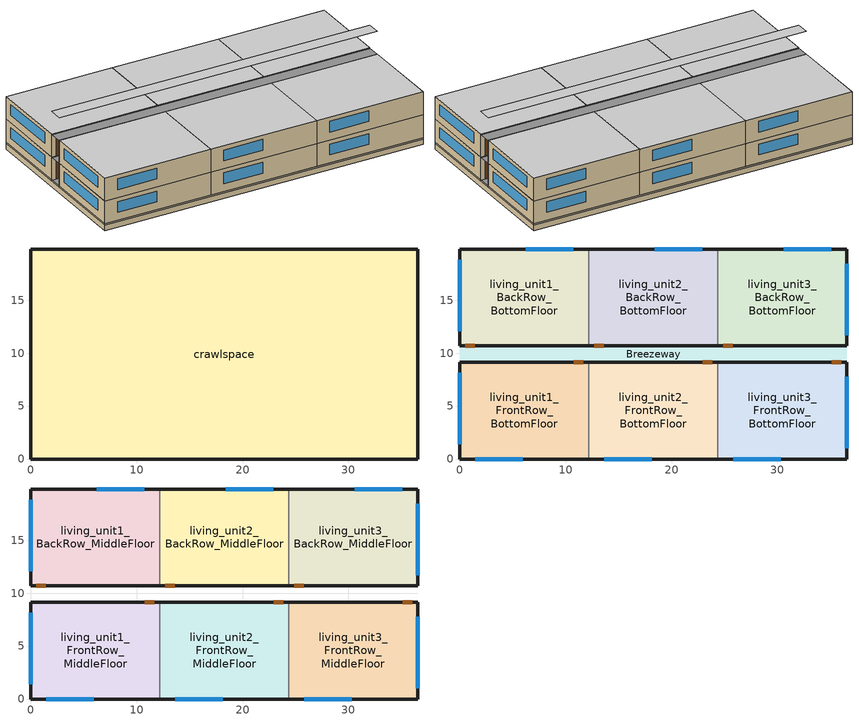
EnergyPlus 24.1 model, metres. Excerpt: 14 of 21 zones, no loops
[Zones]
crawlspace
 floor ground (Interior Floor): 36.54,0 0,0 0,19.82 36.54,19.82 z-0.61
 wall outside (Crawl Wall): 36.54,19.84 0,19.84 0,0 36.54,0 36.54,19.84 z0:0.15
 wall ground (Crawl Wall): 36.54,19.84 0,19.84 0,0 36.54,0 36.54,19.84 z-0.61:0
Breezeway
 floor outside (Exterior Floor): 36.54,9.16 0,9.16 0,10.68 36.54,10.68 z0.15; 36.54,9.16 0,9.16 0,10.68 36.54,10.68 z2.74; 36.54,9.16 0,9.16 0,10.68 36.54,10.68 z5.33
 ceiling to attic (Interior Ceiling): 0,9.16 36.54,9.16 36.54,10.68 0,10.68 z7.92
living_unit1_BackRow_BottomFloor
 floor to crawlspace (Exterior Floor): 12.18,10.68 0,10.68 0,19.84 12.18,19.84 z0.15
 wall outside (Exterior Wall): 12.18,19.84 0,19.84 0,10.68 12.18,10.68 z0.15:2.74
 wall to living_unit2_BackRow_BottomFloor (interiorwall): 12.18,10.68 12.18,19.84 z0.15:2.74
 window (Exterior Window): 10.72,19.84 6.22,19.84 / 0,18.84 0,12.09 z1.07:2.29
 door (Exterior Door): 0.5,10.68 1.41,10.68 z0.15:2.29
living_unit1_FrontRow_BottomFloor
 floor to crawlspace (Exterior Floor): 12.18,0 0,0 0,9.16 12.18,9.16 z0.15
 wall outside (Exterior Wall): 12.18,9.16 0,9.16 0,0 12.18,0 z0.15:2.74
 wall to living_unit2_FrontRow_BottomFloor (interiorwall): 12.18,0 12.18,9.16 z0.15:2.74
 window (Exterior Window): 1.46,0 5.96,0 / 0,8.16 0,1.41 z1.07:2.29
 door (Exterior Door): 11.68,9.16 10.76,9.16 z0.15:2.29
living_unit2_BackRow_BottomFloor
 floor to crawlspace (Exterior Floor): 24.36,10.68 12.18,10.68 12.18,19.84 24.36,19.84 z0.15
 wall outside (Exterior Wall): 24.36,19.84 12.18,19.84 / 12.18,10.68 24.36,10.68 z0.15:2.74
 wall to living_unit3_BackRow_BottomFloor (interiorwall): 24.36,10.68 24.36,19.84 z0.15:2.74
 window (Exterior Window): 22.9,19.84 18.4,19.84 z1.07:2.29
 door (Exterior Door): 12.68,10.68 13.59,10.68 z0.15:2.29
living_unit2_FrontRow_BottomFloor
 floor to crawlspace (Exterior Floor): 24.36,0 12.18,0 12.18,9.16 24.36,9.16 z0.15
 wall outside (Exterior Wall): 24.36,9.16 12.18,9.16 / 12.18,0 24.36,0 z0.15:2.74
 wall to living_unit3_FrontRow_BottomFloor (interiorwall): 24.36,0 24.36,9.16 z0.15:2.74
 window (Exterior Window): 13.64,0 18.14,0 z1.07:2.29
 door (Exterior Door): 23.86,9.16 22.94,9.16 z0.15:2.29
living_unit3_BackRow_BottomFloor
 floor to crawlspace (Exterior Floor): 36.54,10.68 24.36,10.68 24.36,19.84 36.54,19.84 z0.15
 wall outside (Exterior Wall): 24.36,10.68 36.54,10.68 36.54,19.84 24.36,19.84 z0.15:2.74
 window (Exterior Window): 35.08,19.84 30.58,19.84 / 36.54,11.68 36.54,18.43 z1.07:2.29
 door (Exterior Door): 24.86,10.68 25.77,10.68 z0.15:2.29
living_unit3_FrontRow_BottomFloor
 floor to crawlspace (Exterior Floor): 36.54,0 24.36,0 24.36,9.16 36.54,9.16 z0.15
 wall outside (Exterior Wall): 24.36,0 36.54,0 36.54,9.16 24.36,9.16 z0.15:2.74
 window (Exterior Window): 25.82,0 30.32,0 / 36.54,1 36.54,7.75 z1.07:2.29
 door (Exterior Door): 36.04,9.16 35.12,9.16 z0.15:2.29
living_unit1_BackRow_MiddleFloor
 floor to living_unit1_BackRow_BottomFloor (ceiling-floor-layer): 12.18,10.68 0,10.68 0,19.84 12.18,19.84 z2.74
 wall outside (Exterior Wall): 12.18,19.84 0,19.84 0,10.68 12.18,10.68 z2.74:5.33
 wall to living_unit2_BackRow_MiddleFloor (interiorwall): 12.18,10.68 12.18,19.84 z2.74:5.33
 window (Exterior Window): 10.72,19.84 6.22,19.84 / 0,18.84 0,12.09 z3.66:4.88
 door (Exterior Door): 0.5,10.68 1.41,10.68 z2.74:4.88
 ceiling to living_unit1_BackRow_TopFloor (ceiling-floor-layer): 0,10.68 12.18,10.68 12.18,19.84 0,19.84 z5.33
living_unit1_FrontRow_MiddleFloor
 floor to living_unit1_FrontRow_BottomFloor (ceiling-floor-layer): 12.18,0 0,0 0,9.16 12.18,9.16 z2.74
 wall outside (Exterior Wall): 12.18,9.16 0,9.16 0,0 12.18,0 z2.74:5.33
 wall to living_unit2_FrontRow_MiddleFloor (interiorwall): 12.18,0 12.18,9.16 z2.74:5.33
 window (Exterior Window): 1.46,0 5.96,0 / 0,8.16 0,1.41 z3.66:4.88
 door (Exterior Door): 11.68,9.16 10.76,9.16 z2.74:4.88
 ceiling to living_unit1_FrontRow_TopFloor (ceiling-floor-layer): 0,0 12.18,0 12.18,9.16 0,9.16 z5.33
living_unit2_BackRow_MiddleFloor
 floor to living_unit2_BackRow_BottomFloor (ceiling-floor-layer): 24.36,10.68 12.18,10.68 12.18,19.84 24.36,19.84 z2.74
 wall outside (Exterior Wall): 24.36,19.84 12.18,19.84 / 12.18,10.68 24.36,10.68 z2.74:5.33
 wall to living_unit3_BackRow_MiddleFloor (interiorwall): 24.36,10.68 24.36,19.84 z2.74:5.33
 window (Exterior Window): 22.9,19.84 18.4,19.84 z3.66:4.88
 door (Exterior Door): 12.68,10.68 13.59,10.68 z2.74:4.88
 ceiling to living_unit2_BackRow_TopFloor (ceiling-floor-layer): 12.18,10.68 24.36,10.68 24.36,19.84 12.18,19.84 z5.33
living_unit2_FrontRow_MiddleFloor
 floor to living_unit2_FrontRow_BottomFloor (ceiling-floor-layer): 24.36,0 12.18,0 12.18,9.16 24.36,9.16 z2.74
 wall outside (Exterior Wall): 24.36,9.16 12.18,9.16 / 12.18,0 24.36,0 z2.74:5.33
 wall to living_unit3_FrontRow_MiddleFloor (interiorwall): 24.36,0 24.36,9.16 z2.74:5.33
 window (Exterior Window): 13.64,0 18.14,0 z3.66:4.88
 door (Exterior Door): 23.86,9.16 22.94,9.16 z2.74:4.88
 ceiling to living_unit2_FrontRow_TopFloor (ceiling-floor-layer): 12.18,0 24.36,0 24.36,9.16 12.18,9.16 z5.33
living_unit3_BackRow_MiddleFloor
 floor to living_unit3_BackRow_BottomFloor (ceiling-floor-layer): 36.54,10.68 24.36,10.68 24.36,19.84 36.54,19.84 z2.74
 wall outside (Exterior Wall): 24.36,10.68 36.54,10.68 36.54,19.84 24.36,19.84 z2.74:5.33
 window (Exterior Window): 35.08,19.84 30.58,19.84 / 36.54,11.68 36.54,18.43 z3.66:4.88
 door (Exterior Door): 24.86,10.68 25.77,10.68 z2.74:4.88
 ceiling to living_unit3_BackRow_TopFloor (ceiling-floor-layer): 24.36,10.68 36.54,10.68 36.54,19.84 24.36,19.84 z5.33
living_unit3_FrontRow_MiddleFloor
 floor to living_unit3_FrontRow_BottomFloor (ceiling-floor-layer): 36.54,0 24.36,0 24.36,9.16 36.54,9.16 z2.74
 wall outside (Exterior Wall): 24.36,0 36.54,0 36.54,9.16 24.36,9.16 z2.74:5.33
 window (Exterior Window): 25.82,0 30.32,0 / 36.54,1 36.54,7.75 z3.66:4.88
 door (Exterior Door): 36.04,9.16 35.12,9.16 z2.74:4.88
 ceiling to living_unit3_FrontRow_TopFloor (ceiling-floor-layer): 24.36,0 36.54,0 36.54,9.16 24.36,9.16 z5.33
[Building]
US+MF+CZ1AWH+elecres+crawlspace+IECC_2006: Loads convergence tolerance value=0.04; Maximum number of warmup days=25; Minimum number of warmup days=6; North axis=0; Solar distribution=FullExterior; Temperature convergence tolerance value=0.4; Terrain=Suburbs
[Site:Location]
Miami Intl Ap_FL_USA Design_Conditions: Elevation=11; Latitude=25.82; Longitude=-80.3; Time zone=-5
[Site:WaterMainsTemperature]
Annual average outdoor air temperature=24.4917; Calculation method=Correlation; Maximum difference in monthly average outdoor air temperatures=8.7
[SizingPeriod:DesignDay] Barometric pressure=101193; Day of month=21; Daylight saving time indicator=No; Dry bulb temperature range modifier type=DefaultMultipliers; Humidity condition type=WetBulb; Rain indicator=No; Snow indicator=No
Name | Ashrae clear sky optical depth for beam irradiance taub | Ashrae clear sky optical depth for diffuse irradiance taud | Daily dry bulb temperature range | Day type | Maximum dry bulb temperature | Month | Solar model indicator | Wetbulb or dewpoint at maximum dry bulb | Wind direction | Wind speed | Sky clearness
Miami Intl Ap Ann Clg .4% Condns DB=>MWB | 0.528 | 1.905 | 6.7 | SummerDesignDay | 33.2 | 7 | ASHRAETau | 25.3 | 140 | 4.5
Miami Intl Ap Ann Htg 99.6% Condns DB |  |  | 0 | WinterDesignDay | 8.7 | 1 | ASHRAEClearSky | 8.7 | 340 | 3.8 | 0
[Construction]
Exterior Door: door_const
Exterior Floor: floor_consol_layer, Plywood_3/4in, Carpet_n_pad
Exterior Wall: syn_stucco, sheathing_consol_layer, OSB_7/16in, wall_consol_layer, Drywall_1/2in
Exterior Window: Glass
Interior Ceiling: ceil_consol_layer, Drywall_1/2in
Interior Floor: Plywood_3/4in, Carpet_n_pad
ceiling-floor-layer: Lumber_2x4
crawl wall: Concrete_4in
interiorwall: Drywall_1/2in, OSB_5/8in, Drywall_1/2in
window_w_blinds: Glass, int_blind
[Material]
Name | Conductivity | Density | Roughness | Solar absorptance | Specific heat | Thermal absorptance | Thickness | Visible absorptance
Carpet_n_pad | 0.0601314 | 32.0369 | MediumSmooth | 0.7 | 836.8 | 0.9 | 0.0254001 | 0.7
Concrete_4in | 1.312098 | 2242.8 | Rough |  | 465.2 |  | 0.101498
Drywall_1/2in | 0.16009 | 800.923 | MediumSmooth |  | 1087.84 |  | 0.0127
Lumber_2x4 | 0.115458 | 512.64 | Rough | 0.7 | 767.58 | 0.9 | 0.0890016 | 0.7
OSB_5/8in | 0.1163 | 544.627 | MediumSmooth |  | 1213.36 |  | 0.015875
OSB_7/16in | 0.1163 | 544.627 | MediumSmooth |  | 1213.36 |  | 0.0111125
Plywood_3/4in | 0.115458 | 544.68 | Rough | 0.7 | 674.54 | 0.9 | 0.01905 | 0.7
ceil_consol_layer | 0.0617176 | 41.9286 | Rough |  | 776.251 |  | 0.306401
door_const | 0.0720096 | 512.64 | Smooth |  | 767.58 |  | 0.0105674
floor_consol_layer | 0.0464768 | 55.074 | Rough |  | 916.9311 |  | 0.0889
sheathing_consol_layer | 0.0940184 | 685.008 | Rough |  | 1172.332 |  | 0.0127
syn_stucco | 0.0865 | 400 | MediumSmooth |  | 878.64 |  | 0.003048
wall_consol_layer | 0.0579573 | 120.801 | Rough |  | 1036.26 |  | 0.0889
[WindowMaterial:Blind]
int_blind: Back side slat beam solar reflectance=0.5; Back side slat beam visible reflectance=0.5; Back side slat diffuse solar reflectance=0.5; Back side slat diffuse visible reflectance=0.5; Back side slat infrared hemispherical emissivity=0.9; Blind bottom opening multiplier=0.5; Blind left side opening multiplier=0.5; Blind right side opening multiplier=0.5; Blind to glass distance=0.05; Blind top opening multiplier=0.5; Front side slat beam solar reflectance=0.5; Front side slat beam visible reflectance=0.5; Front side slat diffuse solar reflectance=0.5; Front side slat diffuse visible reflectance=0.5; Front side slat infrared hemispherical emissivity=0.9; Slat angle=45; Slat beam solar transmittance=0; Slat beam visible transmittance=0; Slat conductivity=221; Slat diffuse solar transmittance=0; Slat diffuse visible transmittance=0; Slat infrared hemispherical transmittance=0; Slat orientation=Horizontal; Slat separation=0.01875; Slat thickness=0.001; Slat width=0.025
[WindowMaterial:SimpleGlazingSystem]
Glass: Solar heat gain coefficient=0.3344; U factor=6.81432; Visible transmittance=0.88
[AvailabilityManager:Scheduled]
System availability: Schedule=always_avail
[ElectricEquipment]
Name | Design level calculation method | End use subcategory | Fraction latent | Fraction lost | Fraction radiant | Schedule | Watts per floor area | Zone or zonelist or space or spacelist | Design level
IECC_Adj1_BackRow_BottomFloor | Watts/Area | IECC_adj | 0.062439 | 0.251045 | 0.411909 | MiscPlugLoad | 0.262109 | living_unit1_BackRow_BottomFloor
IECC_Adj1_BackRow_MiddleFloor | Watts/Area | IECC_adj | 0.062439 | 0.251045 | 0.411909 | MiscPlugLoad | 0.262109 | living_unit1_BackRow_MiddleFloor
IECC_Adj1_FrontRow_BottomFloor | Watts/Area | IECC_adj | 0.062439 | 0.251045 | 0.411909 | MiscPlugLoad | 0.262109 | living_unit1_FrontRow_BottomFloor
IECC_Adj1_FrontRow_MiddleFloor | Watts/Area | IECC_adj | 0.062439 | 0.251045 | 0.411909 | MiscPlugLoad | 0.262109 | living_unit1_FrontRow_MiddleFloor
IECC_Adj2_BackRow_BottomFloor | Watts/Area | IECC_adj | 0.062439 | 0.251045 | 0.411909 | MiscPlugLoad | 0.262109 | living_unit2_BackRow_BottomFloor
IECC_Adj2_BackRow_MiddleFloor | Watts/Area | IECC_adj | 0.062439 | 0.251045 | 0.411909 | MiscPlugLoad | 0.262109 | living_unit2_BackRow_MiddleFloor
IECC_Adj2_FrontRow_BottomFloor | Watts/Area | IECC_adj | 0.062439 | 0.251045 | 0.411909 | MiscPlugLoad | 0.262109 | living_unit2_FrontRow_BottomFloor
IECC_Adj2_FrontRow_MiddleFloor | Watts/Area | IECC_adj | 0.062439 | 0.251045 | 0.411909 | MiscPlugLoad | 0.262109 | living_unit2_FrontRow_MiddleFloor
IECC_Adj3_BackRow_BottomFloor | Watts/Area | IECC_adj | 0.062439 | 0.251045 | 0.411909 | MiscPlugLoad | 0.262109 | living_unit3_BackRow_BottomFloor
IECC_Adj3_BackRow_MiddleFloor | Watts/Area | IECC_adj | 0.062439 | 0.251045 | 0.411909 | MiscPlugLoad | 0.262109 | living_unit3_BackRow_MiddleFloor
IECC_Adj3_FrontRow_BottomFloor | Watts/Area | IECC_adj | 0.062439 | 0.251045 | 0.411909 | MiscPlugLoad | 0.262109 | living_unit3_FrontRow_BottomFloor
IECC_Adj3_FrontRow_MiddleFloor | Watts/Area | IECC_adj | 0.062439 | 0.251045 | 0.411909 | MiscPlugLoad | 0.262109 | living_unit3_FrontRow_MiddleFloor
clotheswasher1_BackRow_BottomFloor | EquipmentLevel | clotheswasher | 0 | 0.2 | 0.8 | ClothesWasher |  | living_unit1_BackRow_BottomFloor | 23.732
clotheswasher1_BackRow_MiddleFloor | EquipmentLevel | clotheswasher | 0 | 0.2 | 0.8 | ClothesWasher |  | living_unit1_BackRow_MiddleFloor | 23.732
clotheswasher1_FrontRow_BottomFloor | EquipmentLevel | clotheswasher | 0 | 0.2 | 0.8 | ClothesWasher |  | living_unit1_FrontRow_BottomFloor | 23.732
clotheswasher1_FrontRow_MiddleFloor | EquipmentLevel | clotheswasher | 0 | 0.2 | 0.8 | ClothesWasher |  | living_unit1_FrontRow_MiddleFloor | 23.732
clotheswasher2_BackRow_BottomFloor | EquipmentLevel | clotheswasher | 0 | 0.2 | 0.8 | ClothesWasher |  | living_unit2_BackRow_BottomFloor | 23.732
clotheswasher2_BackRow_MiddleFloor | EquipmentLevel | clotheswasher | 0 | 0.2 | 0.8 | ClothesWasher |  | living_unit2_BackRow_MiddleFloor | 23.732
clotheswasher2_FrontRow_BottomFloor | EquipmentLevel | clotheswasher | 0 | 0.2 | 0.8 | ClothesWasher |  | living_unit2_FrontRow_BottomFloor | 23.732
clotheswasher2_FrontRow_MiddleFloor | EquipmentLevel | clotheswasher | 0 | 0.2 | 0.8 | ClothesWasher |  | living_unit2_FrontRow_MiddleFloor | 23.732
clotheswasher3_BackRow_BottomFloor | EquipmentLevel | clotheswasher | 0 | 0.2 | 0.8 | ClothesWasher |  | living_unit3_BackRow_BottomFloor | 23.732
clotheswasher3_BackRow_MiddleFloor | EquipmentLevel | clotheswasher | 0 | 0.2 | 0.8 | ClothesWasher |  | living_unit3_BackRow_MiddleFloor | 23.732
clotheswasher3_FrontRow_BottomFloor | EquipmentLevel | clotheswasher | 0 | 0.2 | 0.8 | ClothesWasher |  | living_unit3_FrontRow_BottomFloor | 23.732
clotheswasher3_FrontRow_MiddleFloor | EquipmentLevel | clotheswasher | 0 | 0.2 | 0.8 | ClothesWasher |  | living_unit3_FrontRow_MiddleFloor | 23.732
dishwasher1_BackRow_BottomFloor | EquipmentLevel | dishwasher | 0.15 | 0.25 | 0.6 | DishWasher |  | living_unit1_BackRow_BottomFloor | 54.7543
dishwasher1_BackRow_MiddleFloor | EquipmentLevel | dishwasher | 0.15 | 0.25 | 0.6 | DishWasher |  | living_unit1_BackRow_MiddleFloor | 54.7543
dishwasher1_FrontRow_BottomFloor | EquipmentLevel | dishwasher | 0.15 | 0.25 | 0.6 | DishWasher |  | living_unit1_FrontRow_BottomFloor | 54.7543
dishwasher1_FrontRow_MiddleFloor | EquipmentLevel | dishwasher | 0.15 | 0.25 | 0.6 | DishWasher |  | living_unit1_FrontRow_MiddleFloor | 54.7543
dishwasher2_BackRow_BottomFloor | EquipmentLevel | dishwasher | 0.15 | 0.25 | 0.6 | DishWasher |  | living_unit2_BackRow_BottomFloor | 54.7543
dishwasher2_BackRow_MiddleFloor | EquipmentLevel | dishwasher | 0.15 | 0.25 | 0.6 | DishWasher |  | living_unit2_BackRow_MiddleFloor | 54.7543
dishwasher2_FrontRow_BottomFloor | EquipmentLevel | dishwasher | 0.15 | 0.25 | 0.6 | DishWasher |  | living_unit2_FrontRow_BottomFloor | 54.7543
dishwasher2_FrontRow_MiddleFloor | EquipmentLevel | dishwasher | 0.15 | 0.25 | 0.6 | DishWasher |  | living_unit2_FrontRow_MiddleFloor | 54.7543
dishwasher3_BackRow_BottomFloor | EquipmentLevel | dishwasher | 0.15 | 0.25 | 0.6 | DishWasher |  | living_unit3_BackRow_BottomFloor | 54.7543
dishwasher3_BackRow_MiddleFloor | EquipmentLevel | dishwasher | 0.15 | 0.25 | 0.6 | DishWasher |  | living_unit3_BackRow_MiddleFloor | 54.7543
dishwasher3_FrontRow_BottomFloor | EquipmentLevel | dishwasher | 0.15 | 0.25 | 0.6 | DishWasher |  | living_unit3_FrontRow_BottomFloor | 54.7543
dishwasher3_FrontRow_MiddleFloor | EquipmentLevel | dishwasher | 0.15 | 0.25 | 0.6 | DishWasher |  | living_unit3_FrontRow_MiddleFloor | 54.7543
electric_dryer1_BackRow_BottomFloor | EquipmentLevel | electric_dryer | 0.05 | 0.8 | 0.15 | ClothesDryer |  | living_unit1_BackRow_BottomFloor | 177.596
electric_dryer1_BackRow_MiddleFloor | EquipmentLevel | electric_dryer | 0.05 | 0.8 | 0.15 | ClothesDryer |  | living_unit1_BackRow_MiddleFloor | 177.596
electric_dryer1_FrontRow_BottomFloor | EquipmentLevel | electric_dryer | 0.05 | 0.8 | 0.15 | ClothesDryer |  | living_unit1_FrontRow_BottomFloor | 177.596
electric_dryer1_FrontRow_MiddleFloor | EquipmentLevel | electric_dryer | 0.05 | 0.8 | 0.15 | ClothesDryer |  | living_unit1_FrontRow_MiddleFloor | 177.596
electric_dryer2_BackRow_BottomFloor | EquipmentLevel | electric_dryer | 0.05 | 0.8 | 0.15 | ClothesDryer |  | living_unit2_BackRow_BottomFloor | 177.596
electric_dryer2_BackRow_MiddleFloor | EquipmentLevel | electric_dryer | 0.05 | 0.8 | 0.15 | ClothesDryer |  | living_unit2_BackRow_MiddleFloor | 177.596
electric_dryer2_FrontRow_BottomFloor | EquipmentLevel | electric_dryer | 0.05 | 0.8 | 0.15 | ClothesDryer |  | living_unit2_FrontRow_BottomFloor | 177.596
electric_dryer2_FrontRow_MiddleFloor | EquipmentLevel | electric_dryer | 0.05 | 0.8 | 0.15 | ClothesDryer |  | living_unit2_FrontRow_MiddleFloor | 177.596
electric_dryer3_BackRow_BottomFloor | EquipmentLevel | electric_dryer | 0.05 | 0.8 | 0.15 | ClothesDryer |  | living_unit3_BackRow_BottomFloor | 177.596
electric_dryer3_BackRow_MiddleFloor | EquipmentLevel | electric_dryer | 0.05 | 0.8 | 0.15 | ClothesDryer |  | living_unit3_BackRow_MiddleFloor | 177.596
electric_dryer3_FrontRow_BottomFloor | EquipmentLevel | electric_dryer | 0.05 | 0.8 | 0.15 | ClothesDryer |  | living_unit3_FrontRow_BottomFloor | 177.596
electric_dryer3_FrontRow_MiddleFloor | EquipmentLevel | electric_dryer | 0.05 | 0.8 | 0.15 | ClothesDryer |  | living_unit3_FrontRow_MiddleFloor | 177.596
electric_mels1_BackRow_BottomFloor | EquipmentLevel | electric_mels | 0.06 | 0.25 | 0.69 | MiscPlugLoad |  | living_unit1_BackRow_BottomFloor | 440.553
electric_mels1_BackRow_MiddleFloor | EquipmentLevel | electric_mels | 0.06 | 0.25 | 0.69 | MiscPlugLoad |  | living_unit1_BackRow_MiddleFloor | 440.553
electric_mels1_FrontRow_BottomFloor | EquipmentLevel | electric_mels | 0.06 | 0.25 | 0.69 | MiscPlugLoad |  | living_unit1_FrontRow_BottomFloor | 440.553
electric_mels1_FrontRow_MiddleFloor | EquipmentLevel | electric_mels | 0.06 | 0.25 | 0.69 | MiscPlugLoad |  | living_unit1_FrontRow_MiddleFloor | 440.553
electric_mels2_BackRow_BottomFloor | EquipmentLevel | electric_mels | 0.06 | 0.25 | 0.69 | MiscPlugLoad |  | living_unit2_BackRow_BottomFloor | 440.553
electric_mels2_BackRow_MiddleFloor | EquipmentLevel | electric_mels | 0.06 | 0.25 | 0.69 | MiscPlugLoad |  | living_unit2_BackRow_MiddleFloor | 440.553
electric_mels2_FrontRow_BottomFloor | EquipmentLevel | electric_mels | 0.06 | 0.25 | 0.69 | MiscPlugLoad |  | living_unit2_FrontRow_BottomFloor | 440.553
electric_mels2_FrontRow_MiddleFloor | EquipmentLevel | electric_mels | 0.06 | 0.25 | 0.69 | MiscPlugLoad |  | living_unit2_FrontRow_MiddleFloor | 440.553
electric_mels3_BackRow_BottomFloor | EquipmentLevel | electric_mels | 0.06 | 0.25 | 0.69 | MiscPlugLoad |  | living_unit3_BackRow_BottomFloor | 440.553
electric_mels3_BackRow_MiddleFloor | EquipmentLevel | electric_mels | 0.06 | 0.25 | 0.69 | MiscPlugLoad |  | living_unit3_BackRow_MiddleFloor | 440.553
electric_mels3_FrontRow_BottomFloor | EquipmentLevel | electric_mels | 0.06 | 0.25 | 0.69 | MiscPlugLoad |  | living_unit3_FrontRow_BottomFloor | 440.553
electric_mels3_FrontRow_MiddleFloor | EquipmentLevel | electric_mels | 0.06 | 0.25 | 0.69 | MiscPlugLoad |  | living_unit3_FrontRow_MiddleFloor | 440.553
electric_range1_BackRow_BottomFloor | EquipmentLevel | electric_range | 0.3 | 0.3 | 0.4 | CookingRange |  | living_unit1_BackRow_BottomFloor | 206.727
electric_range1_BackRow_MiddleFloor | EquipmentLevel | electric_range | 0.3 | 0.3 | 0.4 | CookingRange |  | living_unit1_BackRow_MiddleFloor | 206.727
electric_range1_FrontRow_BottomFloor | EquipmentLevel | electric_range | 0.3 | 0.3 | 0.4 | CookingRange |  | living_unit1_FrontRow_BottomFloor | 206.727
electric_range1_FrontRow_MiddleFloor | EquipmentLevel | electric_range | 0.3 | 0.3 | 0.4 | CookingRange |  | living_unit1_FrontRow_MiddleFloor | 206.727
electric_range2_BackRow_BottomFloor | EquipmentLevel | electric_range | 0.3 | 0.3 | 0.4 | CookingRange |  | living_unit2_BackRow_BottomFloor | 206.727
electric_range2_BackRow_MiddleFloor | EquipmentLevel | electric_range | 0.3 | 0.3 | 0.4 | CookingRange |  | living_unit2_BackRow_MiddleFloor | 206.727
electric_range2_FrontRow_BottomFloor | EquipmentLevel | electric_range | 0.3 | 0.3 | 0.4 | CookingRange |  | living_unit2_FrontRow_BottomFloor | 206.727
electric_range2_FrontRow_MiddleFloor | EquipmentLevel | electric_range | 0.3 | 0.3 | 0.4 | CookingRange |  | living_unit2_FrontRow_MiddleFloor | 206.727
electric_range3_BackRow_BottomFloor | EquipmentLevel | electric_range | 0.3 | 0.3 | 0.4 | CookingRange |  | living_unit3_BackRow_BottomFloor | 206.727
electric_range3_BackRow_MiddleFloor | EquipmentLevel | electric_range | 0.3 | 0.3 | 0.4 | CookingRange |  | living_unit3_BackRow_MiddleFloor | 206.727
electric_range3_FrontRow_BottomFloor | EquipmentLevel | electric_range | 0.3 | 0.3 | 0.4 | CookingRange |  | living_unit3_FrontRow_BottomFloor | 206.727
electric_range3_FrontRow_MiddleFloor | EquipmentLevel | electric_range | 0.3 | 0.3 | 0.4 | CookingRange |  | living_unit3_FrontRow_MiddleFloor | 206.727
refrigerator1_BackRow_BottomFloor | EquipmentLevel | refrigerator | 0 | 0 | 1 | Refrigerator |  | living_unit1_BackRow_BottomFloor | 91.0576
refrigerator1_BackRow_MiddleFloor | EquipmentLevel | refrigerator | 0 | 0 | 1 | Refrigerator |  | living_unit1_BackRow_MiddleFloor | 91.0576
refrigerator1_FrontRow_BottomFloor | EquipmentLevel | refrigerator | 0 | 0 | 1 | Refrigerator |  | living_unit1_FrontRow_BottomFloor | 91.0576
refrigerator1_FrontRow_MiddleFloor | EquipmentLevel | refrigerator | 0 | 0 | 1 | Refrigerator |  | living_unit1_FrontRow_MiddleFloor | 91.0576
refrigerator2_BackRow_BottomFloor | EquipmentLevel | refrigerator | 0 | 0 | 1 | Refrigerator |  | living_unit2_BackRow_BottomFloor | 91.0576
refrigerator2_BackRow_MiddleFloor | EquipmentLevel | refrigerator | 0 | 0 | 1 | Refrigerator |  | living_unit2_BackRow_MiddleFloor | 91.0576
refrigerator2_FrontRow_BottomFloor | EquipmentLevel | refrigerator | 0 | 0 | 1 | Refrigerator |  | living_unit2_FrontRow_BottomFloor | 91.0576
refrigerator2_FrontRow_MiddleFloor | EquipmentLevel | refrigerator | 0 | 0 | 1 | Refrigerator |  | living_unit2_FrontRow_MiddleFloor | 91.0576
refrigerator3_BackRow_BottomFloor | EquipmentLevel | refrigerator | 0 | 0 | 1 | Refrigerator |  | living_unit3_BackRow_BottomFloor | 91.0576
refrigerator3_BackRow_MiddleFloor | EquipmentLevel | refrigerator | 0 | 0 | 1 | Refrigerator |  | living_unit3_BackRow_MiddleFloor | 91.0576
refrigerator3_FrontRow_BottomFloor | EquipmentLevel | refrigerator | 0 | 0 | 1 | Refrigerator |  | living_unit3_FrontRow_BottomFloor | 91.0576
refrigerator3_FrontRow_MiddleFloor | EquipmentLevel | refrigerator | 0 | 0 | 1 | Refrigerator |  | living_unit3_FrontRow_MiddleFloor | 91.0576
television1_BackRow_BottomFloor | EquipmentLevel | television | 0 | 0 | 1 | InteriorLighting |  | living_unit1_BackRow_BottomFloor | 0
television1_BackRow_MiddleFloor | EquipmentLevel | television | 0 | 0 | 1 | InteriorLighting |  | living_unit1_BackRow_MiddleFloor | 0
television1_FrontRow_BottomFloor | EquipmentLevel | television | 0 | 0 | 1 | InteriorLighting |  | living_unit1_FrontRow_BottomFloor | 0
television1_FrontRow_MiddleFloor | EquipmentLevel | television | 0 | 0 | 1 | InteriorLighting |  | living_unit1_FrontRow_MiddleFloor | 0
television2_BackRow_BottomFloor | EquipmentLevel | television | 0 | 0 | 1 | InteriorLighting |  | living_unit2_BackRow_BottomFloor | 0
television2_BackRow_MiddleFloor | EquipmentLevel | television | 0 | 0 | 1 | InteriorLighting |  | living_unit2_BackRow_MiddleFloor | 0
television2_FrontRow_BottomFloor | EquipmentLevel | television | 0 | 0 | 1 | InteriorLighting |  | living_unit2_FrontRow_BottomFloor | 0
television2_FrontRow_MiddleFloor | EquipmentLevel | television | 0 | 0 | 1 | InteriorLighting |  | living_unit2_FrontRow_MiddleFloor | 0
television3_BackRow_BottomFloor | EquipmentLevel | television | 0 | 0 | 1 | InteriorLighting |  | living_unit3_BackRow_BottomFloor | 0
television3_BackRow_MiddleFloor | EquipmentLevel | television | 0 | 0 | 1 | InteriorLighting |  | living_unit3_BackRow_MiddleFloor | 0
television3_FrontRow_BottomFloor | EquipmentLevel | television | 0 | 0 | 1 | InteriorLighting |  | living_unit3_FrontRow_BottomFloor | 0
television3_FrontRow_MiddleFloor | EquipmentLevel | television | 0 | 0 | 1 | InteriorLighting |  | living_unit3_FrontRow_MiddleFloor | 0
[Exterior:Lights]
Name | Design level | End use subcategory | Schedule
Exterior-Lights_unit1_BackRow_BottomFloor; Exterior-Lights_unit1_BackRow_MiddleFloor; Exterior-Lights_unit1_BackRow_TopFloor; Exterior-Lights_unit1_FrontRow_BottomFloor; Exterior-Lights_unit1_FrontRow_MiddleFloor; Exterior-Lights_unit1_FrontRow_TopFloor; Exterior-Lights_unit2_BackRow_BottomFloor; Exterior-Lights_unit2_BackRow_MiddleFloor; Exterior-Lights_unit2_BackRow_TopFloor; Exterior-Lights_unit2_FrontRow_BottomFloor; Exterior-Lights_unit2_FrontRow_MiddleFloor; Exterior-Lights_unit2_FrontRow_TopFloor; Exterior-Lights_unit3_BackRow_BottomFloor; Exterior-Lights_unit3_BackRow_MiddleFloor; Exterior-Lights_unit3_BackRow_TopFloor; Exterior-Lights_unit3_FrontRow_BottomFloor; Exterior-Lights_unit3_FrontRow_MiddleFloor; Exterior-Lights_unit3_FrontRow_TopFloor | 69.8719 | Exterior-Lights | ExteriorLighting
Garage-Lights_unit1_BackRow_BottomFloor; Garage-Lights_unit1_BackRow_MiddleFloor; Garage-Lights_unit1_BackRow_TopFloor; Garage-Lights_unit1_FrontRow_BottomFloor; Garage-Lights_unit1_FrontRow_MiddleFloor; Garage-Lights_unit1_FrontRow_TopFloor; Garage-Lights_unit2_BackRow_BottomFloor; Garage-Lights_unit2_BackRow_MiddleFloor; Garage-Lights_unit2_BackRow_TopFloor; Garage-Lights_unit2_FrontRow_BottomFloor; Garage-Lights_unit2_FrontRow_MiddleFloor; Garage-Lights_unit2_FrontRow_TopFloor; Garage-Lights_unit3_BackRow_BottomFloor; Garage-Lights_unit3_BackRow_MiddleFloor; Garage-Lights_unit3_BackRow_TopFloor; Garage-Lights_unit3_FrontRow_BottomFloor; Garage-Lights_unit3_FrontRow_MiddleFloor; Garage-Lights_unit3_FrontRow_TopFloor | 0 | Garage-Lights | InteriorLightingHE
[Lights] Design level calculation method=Watts/Area; Fraction radiant=0.6; Fraction replaceable=0; Fraction visible=0.2; Return air fraction=0; Schedule=InteriorLightingHE
Name | Watts per floor area | Zone or zonelist or space or spacelist
Living Hardwired Lighting1_BackRow_BottomFloor | 2.30014 | living_unit1_BackRow_BottomFloor
Living Hardwired Lighting1_BackRow_MiddleFloor | 2.30014 | living_unit1_BackRow_MiddleFloor
Living Hardwired Lighting1_FrontRow_BottomFloor | 2.30014 | living_unit1_FrontRow_BottomFloor
Living Hardwired Lighting1_FrontRow_MiddleFloor | 2.30014 | living_unit1_FrontRow_MiddleFloor
Living Hardwired Lighting2_BackRow_BottomFloor | 2.30014 | living_unit2_BackRow_BottomFloor
Living Hardwired Lighting2_BackRow_MiddleFloor | 2.30014 | living_unit2_BackRow_MiddleFloor
Living Hardwired Lighting2_FrontRow_BottomFloor | 2.30014 | living_unit2_FrontRow_BottomFloor
Living Hardwired Lighting2_FrontRow_MiddleFloor | 2.30014 | living_unit2_FrontRow_MiddleFloor
Living Hardwired Lighting3_BackRow_BottomFloor | 2.30014 | living_unit3_BackRow_BottomFloor
Living Hardwired Lighting3_BackRow_MiddleFloor | 2.30014 | living_unit3_BackRow_MiddleFloor
Living Hardwired Lighting3_FrontRow_BottomFloor | 2.30014 | living_unit3_FrontRow_BottomFloor
Living Hardwired Lighting3_FrontRow_MiddleFloor | 2.30014 | living_unit3_FrontRow_MiddleFloor
Living Plug-in Lighting1_BackRow_BottomFloor | 0.575035 | living_unit1_BackRow_BottomFloor
Living Plug-in Lighting1_BackRow_MiddleFloor | 0.575035 | living_unit1_BackRow_MiddleFloor
Living Plug-in Lighting1_FrontRow_BottomFloor | 0.575035 | living_unit1_FrontRow_BottomFloor
Living Plug-in Lighting1_FrontRow_MiddleFloor | 0.575035 | living_unit1_FrontRow_MiddleFloor
Living Plug-in Lighting2_BackRow_BottomFloor | 0.575035 | living_unit2_BackRow_BottomFloor
Living Plug-in Lighting2_BackRow_MiddleFloor | 0.575035 | living_unit2_BackRow_MiddleFloor
Living Plug-in Lighting2_FrontRow_BottomFloor | 0.575035 | living_unit2_FrontRow_BottomFloor
Living Plug-in Lighting2_FrontRow_MiddleFloor | 0.575035 | living_unit2_FrontRow_MiddleFloor
Living Plug-in Lighting3_BackRow_BottomFloor | 0.575035 | living_unit3_BackRow_BottomFloor
Living Plug-in Lighting3_BackRow_MiddleFloor | 0.575035 | living_unit3_BackRow_MiddleFloor
Living Plug-in Lighting3_FrontRow_BottomFloor | 0.575035 | living_unit3_FrontRow_BottomFloor
Living Plug-in Lighting3_FrontRow_MiddleFloor | 0.575035 | living_unit3_FrontRow_MiddleFloor
[People] Activity level schedule=activity_sch; Enable ashrae 55 comfort warnings=No; Fraction radiant=0; Mean radiant temperature calculation type=EnclosureAveraged; Number of people=2; Number of people calculation method=People; Number of people schedule=Occupancy; Sensible heat fraction=Autocalculate
Name | Zone or zonelist or space or spacelist
people_unit1_BackRow_BottomFloor | living_unit1_BackRow_BottomFloor
people_unit1_BackRow_MiddleFloor | living_unit1_BackRow_MiddleFloor
people_unit1_FrontRow_BottomFloor | living_unit1_FrontRow_BottomFloor
people_unit1_FrontRow_MiddleFloor | living_unit1_FrontRow_MiddleFloor
people_unit2_BackRow_BottomFloor | living_unit2_BackRow_BottomFloor
people_unit2_BackRow_MiddleFloor | living_unit2_BackRow_MiddleFloor
people_unit2_FrontRow_BottomFloor | living_unit2_FrontRow_BottomFloor
people_unit2_FrontRow_MiddleFloor | living_unit2_FrontRow_MiddleFloor
people_unit3_BackRow_BottomFloor | living_unit3_BackRow_BottomFloor
people_unit3_BackRow_MiddleFloor | living_unit3_BackRow_MiddleFloor
people_unit3_FrontRow_BottomFloor | living_unit3_FrontRow_BottomFloor
people_unit3_FrontRow_MiddleFloor | living_unit3_FrontRow_MiddleFloor
[Shading:Overhang] Depth=0.01; Height above window or door=0; Left extension from window door width=0; Right extension from window door width=0; Tilt angle from window door=90
Name | Window or door
Overhang_ldb_unit1_BackRow_BottomFloor | Window_ldb_unit1_BackRow_BottomFloor
Overhang_ldb_unit1_BackRow_MiddleFloor | Window_ldb_unit1_BackRow_MiddleFloor
Overhang_ldb_unit1_BackRow_TopFloor | Window_ldb_unit1_BackRow_TopFloor
Overhang_ldb_unit2_BackRow_BottomFloor | Window_ldb_unit2_BackRow_BottomFloor
Overhang_ldb_unit2_BackRow_MiddleFloor | Window_ldb_unit2_BackRow_MiddleFloor
Overhang_ldb_unit2_BackRow_TopFloor | Window_ldb_unit2_BackRow_TopFloor
Overhang_ldb_unit3_BackRow_BottomFloor | Window_ldb_unit3_BackRow_BottomFloor
Overhang_ldb_unit3_BackRow_MiddleFloor | Window_ldb_unit3_BackRow_MiddleFloor
Overhang_ldb_unit3_BackRow_TopFloor | Window_ldb_unit3_BackRow_TopFloor
Overhang_ldf_unit1_FrontRow_BottomFloor | Window_ldf_unit1_FrontRow_BottomFloor
Overhang_ldf_unit1_FrontRow_MiddleFloor | Window_ldf_unit1_FrontRow_MiddleFloor
Overhang_ldf_unit1_FrontRow_TopFloor | Window_ldf_unit1_FrontRow_TopFloor
Overhang_ldf_unit2_FrontRow_BottomFloor | Window_ldf_unit2_FrontRow_BottomFloor
Overhang_ldf_unit2_FrontRow_MiddleFloor | Window_ldf_unit2_FrontRow_MiddleFloor
Overhang_ldf_unit2_FrontRow_TopFloor | Window_ldf_unit2_FrontRow_TopFloor
Overhang_ldf_unit3_FrontRow_BottomFloor | Window_ldf_unit3_FrontRow_BottomFloor
Overhang_ldf_unit3_FrontRow_MiddleFloor | Window_ldf_unit3_FrontRow_MiddleFloor
Overhang_ldf_unit3_FrontRow_TopFloor | Window_ldf_unit3_FrontRow_TopFloor
Overhang_sdl_unit3_BackRow_BottomFloor | Window_sdl_unit3_BackRow_BottomFloor
Overhang_sdl_unit3_BackRow_MiddleFloor | Window_sdl_unit3_BackRow_MiddleFloor
Overhang_sdl_unit3_BackRow_TopFloor | Window_sdl_unit3_BackRow_TopFloor
Overhang_sdl_unit3_FrontRow_BottomFloor | Window_sdl_unit3_FrontRow_BottomFloor
Overhang_sdl_unit3_FrontRow_MiddleFloor | Window_sdl_unit3_FrontRow_MiddleFloor
Overhang_sdl_unit3_FrontRow_TopFloor | Window_sdl_unit3_FrontRow_TopFloor
Overhang_sdr_unit3_BackRow_BottomFloor | Window_sdr_unit3_BackRow_BottomFloor
Overhang_sdr_unit3_BackRow_MiddleFloor | Window_sdr_unit3_BackRow_MiddleFloor
Overhang_sdr_unit3_BackRow_TopFloor | Window_sdr_unit3_BackRow_TopFloor
Overhang_sdr_unit3_FrontRow_BottomFloor | Window_sdr_unit3_FrontRow_BottomFloor
Overhang_sdr_unit3_FrontRow_MiddleFloor | Window_sdr_unit3_FrontRow_MiddleFloor
Overhang_sdr_unit3_FrontRow_TopFloor | Window_sdr_unit3_FrontRow_TopFloor
[WindowShadingControl] Construction with shading=window_w_blinds; Glare control is active=No; Multiple surface control type=Sequential; Schedule=shading_2012iecc; Shading control is scheduled=Yes; Shading control type=OnIfScheduleAllows; Shading type=InteriorBlind
Name | Zone | Fenestration surface name 1 | Fenestration surface name 2 | Fenestration surface name 3
Shades-living_unit1_BACKROW_BOTTOMFLOOR | LIVING_UNIT1_BACKROW_BOTTOMFLOOR | Window_ldb_unit1_BackRow_BottomFloor
Shades-living_unit1_BackRow_MiddleFloor | LIVING_UNIT1_BackRow_MiddleFloor | Window_ldb_unit1_BackRow_MiddleFloor
Shades-living_unit1_FRONTROW_BOTTOMFLOOR | LIVING_UNIT1_FRONTROW_BOTTOMFLOOR | Window_ldf_unit1_FrontRow_BottomFloor
Shades-living_unit1_FRONTROW_MIDDLEFLOOR | LIVING_UNIT1_FRONTROW_MIDDLEFLOOR | Window_ldf_unit1_FrontRow_MiddleFloor
Shades-living_unit2_BACKROW_BOTTOMFLOOR | LIVING_UNIT2_BACKROW_BOTTOMFLOOR | Window_ldb_unit2_BackRow_BottomFloor
Shades-living_unit2_BackRow_MiddleFloor | LIVING_UNIT2_BackRow_MiddleFloor | Window_ldb_unit2_BackRow_MiddleFloor
Shades-living_unit2_FRONTROW_BOTTOMFLOOR | LIVING_UNIT2_FRONTROW_BOTTOMFLOOR | Window_ldf_unit2_FrontRow_BottomFloor
Shades-living_unit2_FRONTROW_MIDDLEFLOOR | LIVING_UNIT2_FRONTROW_MIDDLEFLOOR | Window_ldf_unit2_FrontRow_MiddleFloor
Shades-living_unit3_BACKROW_BOTTOMFLOOR | LIVING_UNIT3_BACKROW_BOTTOMFLOOR | Window_sdr_unit3_BackRow_BottomFloor | Window_sdl_unit3_BackRow_BottomFloor | Window_ldb_unit3_BackRow_BottomFloor
Shades-living_unit3_BackRow_MiddleFloor | LIVING_UNIT3_BackRow_MiddleFloor | Window_sdr_unit3_BackRow_MiddleFloor | Window_sdl_unit3_BackRow_MiddleFloor | Window_ldb_unit3_BackRow_MiddleFloor
Shades-living_unit3_FRONTROW_BOTTOMFLOOR | LIVING_UNIT3_FRONTROW_BOTTOMFLOOR | Window_sdr_unit3_FrontRow_BottomFloor | Window_sdl_unit3_FrontRow_BottomFloor | Window_ldf_unit3_FrontRow_BottomFloor
Shades-living_unit3_FrontRow_MiddleFloor | LIVING_UNIT3_FrontRow_MiddleFloor | Window_sdr_unit3_FrontRow_MiddleFloor | Window_sdl_unit3_FrontRow_MiddleFloor | Window_ldf_unit3_FrontRow_MiddleFloor
[Zone] Multiplier=1
Breezeway; crawlspace; living_unit1_BackRow_BottomFloor; living_unit1_BackRow_MiddleFloor; living_unit1_FrontRow_BottomFloor; living_unit1_FrontRow_MiddleFloor; living_unit2_BackRow_BottomFloor; living_unit2_BackRow_MiddleFloor; living_unit2_FrontRow_BottomFloor; living_unit2_FrontRow_MiddleFloor; living_unit3_BackRow_BottomFloor; living_unit3_BackRow_MiddleFloor; living_unit3_FrontRow_BottomFloor; living_unit3_FrontRow_MiddleFloor
[ZoneInfiltration:EffectiveLeakageArea] Schedule=always_avail
Name | Effective air leakage area | Stack coefficient | Wind coefficient | Zone or space
CrawlVent | 33300 | 0.000435 | 0.000271 | crawlspace
Living_ShermanGrimsrud_unit1_BackRow_BottomFloor | 286.263 | 0.00029 | 0.000231 | living_unit1_BackRow_BottomFloor
Living_ShermanGrimsrud_unit1_BackRow_MiddleFloor | 125.366 | 0.00029 | 0.000231 | living_unit1_BackRow_MiddleFloor
Living_ShermanGrimsrud_unit1_FrontRow_BottomFloor | 286.263 | 0.00029 | 0.000231 | living_unit1_FrontRow_BottomFloor
Living_ShermanGrimsrud_unit1_FrontRow_MiddleFloor | 125.366 | 0.00029 | 0.000231 | living_unit1_FrontRow_MiddleFloor
Living_ShermanGrimsrud_unit2_BackRow_BottomFloor | 252.072 | 0.00029 | 0.000231 | living_unit2_BackRow_BottomFloor
Living_ShermanGrimsrud_unit2_BackRow_MiddleFloor | 91.175 | 0.00029 | 0.000231 | living_unit2_BackRow_MiddleFloor
Living_ShermanGrimsrud_unit2_FrontRow_BottomFloor | 252.072 | 0.00029 | 0.000231 | living_unit2_FrontRow_BottomFloor
Living_ShermanGrimsrud_unit2_FrontRow_MiddleFloor | 91.175 | 0.00029 | 0.000231 | living_unit2_FrontRow_MiddleFloor
Living_ShermanGrimsrud_unit3_BackRow_BottomFloor | 286.263 | 0.00029 | 0.000231 | living_unit3_BackRow_BottomFloor
Living_ShermanGrimsrud_unit3_BackRow_MiddleFloor | 125.366 | 0.00029 | 0.000231 | living_unit3_BackRow_MiddleFloor
Living_ShermanGrimsrud_unit3_FrontRow_BottomFloor | 286.263 | 0.00029 | 0.000231 | living_unit3_FrontRow_BottomFloor
Living_ShermanGrimsrud_unit3_FrontRow_MiddleFloor | 125.366 | 0.00029 | 0.000231 | living_unit3_FrontRow_MiddleFloor
[ZoneVentilation:DesignFlowRate] Constant term coefficient=1; Delta temperature=-100; Design flow rate=0; Design flow rate calculation method=Flow/Zone; Fan pressure rise=0; Fan total efficiency=0.6; Maximum indoor temperature=100; Maximum outdoor temperature=100; Maximum wind speed=40; Minimum indoor temperature=-100; Minimum outdoor temperature=-100; Schedule=always_avail; Temperature term coefficient=0; Velocity squared term coefficient=0; Velocity term coefficient=0; Ventilation type=Exhaust
Name | Zone or zonelist or space or spacelist
Ventilation_unit1_BackRow_BottomFloor | living_unit1_BackRow_BottomFloor
Ventilation_unit1_BackRow_MiddleFloor | living_unit1_BackRow_MiddleFloor
Ventilation_unit1_FrontRow_BottomFloor | living_unit1_FrontRow_BottomFloor
Ventilation_unit1_FrontRow_MiddleFloor | living_unit1_FrontRow_MiddleFloor
Ventilation_unit2_BackRow_BottomFloor | living_unit2_BackRow_BottomFloor
Ventilation_unit2_BackRow_MiddleFloor | living_unit2_BackRow_MiddleFloor
Ventilation_unit2_FrontRow_BottomFloor | living_unit2_FrontRow_BottomFloor
Ventilation_unit2_FrontRow_MiddleFloor | living_unit2_FrontRow_MiddleFloor
Ventilation_unit3_BackRow_BottomFloor | living_unit3_BackRow_BottomFloor
Ventilation_unit3_BackRow_MiddleFloor | living_unit3_BackRow_MiddleFloor
Ventilation_unit3_FrontRow_BottomFloor | living_unit3_FrontRow_BottomFloor
Ventilation_unit3_FrontRow_MiddleFloor | living_unit3_FrontRow_MiddleFloor
[Schedule:Compact]
activity_sch: Through: 12/31, For: AllDays, Until: 24:00, 117.28
always_avail: Through: 12/31, For: AllDays, Until: 24:00, 1
shading_2012iecc: Through: 12/31, For: AllDays, Until 24:00, 0
[Schedule:Day:Hourly]
ClothesDryerVacation; ClothesWasherVacation; DishwasherVacation: 0, 0, 0, 0, 0, 0, 0, 0, 0, 0, 0, 0, 0, 0, 0, 0, 0, 0, 0, 0, 0, 0, 0, 0
ClothesDryerWeekday: 0.0996819, 0.0598091, 0.0398727, 0.0199364, 0.0398727, 0.0598091, 0.159491, 0.318982, 0.486427, 0.685791, 0.785473, 0.817391, 0.7456, 0.677837, 0.610073, 0.578155, 0.558218, 0.546236, 0.518346, 0.510391, 0.5263, 0.546236, 0.4386, 0.239236
ClothesDryerWeekend: 0.121951, 0.0731707, 0.0487805, 0.0243902, 0.0487805, 0.0731707, 0.195122, 0.390244, 0.595097, 0.839, 0.960951, 1, 0.91217, 0.829268, 0.746366, 0.707317, 0.682927, 0.668268, 0.634146, 0.624415, 0.643878, 0.668268, 0.536585, 0.292683
ClothesWasherWeekday: 0.0887931, 0.0710155, 0.0354602, 0.0354602, 0.0710155, 0.106571, 0.213142, 0.461934, 0.692948, 0.817391, 0.799614, 0.710725, 0.639615, 0.568599, 0.497489, 0.461934, 0.479711, 0.461934, 0.461934, 0.461934, 0.461934, 0.444156, 0.30203, 0.159904
ClothesWasherWeekend: 0.10863, 0.0868807, 0.0433822, 0.0433822, 0.0868807, 0.130379, 0.260758, 0.565131, 0.847755, 1, 0.978251, 0.869505, 0.782508, 0.695627, 0.60863, 0.565131, 0.586881, 0.565131, 0.565131, 0.565131, 0.565131, 0.543382, 0.369505, 0.195627
CookingRangeDay: 0.0471585, 0.0471585, 0.0235459, 0.0235459, 0.0471585, 0.0707044, 0.165088, 0.283018, 0.306564, 0.320771, 0.283018, 0.330176, 0.377335, 0.306564, 0.292423, 0.377335, 0.613194, 1, 0.778348, 0.400947, 0.235859, 0.165088, 0.103722, 0.0707044
DishwasherWeekday: 0.129162, 0.0573867, 0.042998, 0.0286934, 0.0286934, 0.0860801, 0.172244, 0.258408, 0.488208, 0.545594, 0.473819, 0.402044, 0.344573, 0.387655, 0.315879, 0.301491, 0.315879, 0.416348, 0.732312, 0.933333, 0.761005, 0.559983, 0.373266, 0.258408
DishwasherWeekend: 0.138388, 0.0614858, 0.0460692, 0.0307429, 0.0307429, 0.0922286, 0.184547, 0.276866, 0.52308, 0.584565, 0.507663, 0.430761, 0.369185, 0.415344, 0.338442, 0.323026, 0.338442, 0.446087, 0.78462, 1, 0.815362, 0.599982, 0.399928, 0.276866
ExteriorLightingDay: 1, 1, 1, 1, 1, 1, 0, 0, 0, 0, 0, 0, 0, 0, 0, 0, 0, 0, 1, 1, 1, 1, 1, 1
LightingDay: 0.0625, 0.0625, 0.0625, 0.0625, 0.1875, 0.390625, 0.4375, 0.390625, 0.171875, 0.117188, 0.117188, 0.117188, 0.117188, 0.117188, 0.117188, 0.203125, 0.4375, 0.609375, 0.820312, 0.984375, 1, 0.6875, 0.382812, 0.15625
LightingDay_EELighting: 0.06875, 0.06875, 0.06875, 0.06875, 0.20625, 0.429688, 0.48125, 0.429688, 0.189062, 0.128906, 0.128906, 0.128906, 0.128906, 0.128906, 0.128906, 0.223438, 0.48125, 0.670312, 0.902344, 1, 1, 0.75625, 0.421094, 0.171875
MiscPlugLoadDay: 0.60749, 0.559339, 0.552853, 0.545071, 0.524481, 0.585279, 0.676232, 0.718547, 0.60749, 0.517023, 0.529183, 0.529345, 0.520428, 0.538424, 0.568742, 0.600357, 0.710117, 0.862678, 0.936608, 0.966764, 1, 0.976654, 0.845169, 0.734436
OccupancyDay: 1, 1, 1, 1, 1, 1, 1, 0.8831, 0.40861, 0.24189, 0.24189, 0.24189, 0.24189, 0.24189, 0.24189, 0.24189, 0.29498, 0.5531, 0.89693, 0.89693, 0.89693, 1, 1, 1
RefrigeratorDay: 0.8, 0.782696, 0.765594, 0.742857, 0.731388, 0.731388, 0.75996, 0.8, 0.817103, 0.828571, 0.8, 0.8, 0.839839, 0.839839, 0.828571, 0.839839, 0.885714, 0.971429, 1, 0.971429, 0.942857, 0.925553, 0.885714, 0.828571
[Schedule:Week:Compact]
ClothesDryerWeek: For: Weekdays, ClothesDryerWeekday, For: CustomDay1, ClothesDryerVacation, For: AllOtherDays, ClothesDryerWeekend
ClothesWasherWeek: For: Weekdays, ClothesWasherWeekday, For: CustomDay1, ClothesWasherVacation, For: AllOtherDays, ClothesWasherWeekend
CookingRangeWeek: For: AllDays, CookingRangeDay
DishwasherWeek: For: Weekdays, DishwasherWeekday, For: CustomDay1, DishwasherVacation, For: AllOtherDays, DishwasherWeekend
ExteriorLightingProfileWeek: For: AllDays, ExteriorLightingDay
LightingProfileWeek: For: AllDays, LightingDay
LightingProfileWeek_EELighting: For: AllDays, LightingDay_EELighting
MiscPlugLoadWeek: For: AllDays, MiscPlugLoadDay
OccupancyWeek: AllDays, OccupancyDay
RefrigeratorWeek: For: AllDays, RefrigeratorDay
[Schedule:Year]
ClothesDryer: ClothesDryerWeek, 1, 1, 12, 31
ClothesWasher: ClothesWasherWeek, 1, 1, 12, 31
CookingRange: CookingRangeWeek, 1, 1, 12, 31
Dishwasher: DishwasherWeek, 1, 1, 12, 31
ExteriorLighting: ExteriorLightingProfileWeek, 1, 1, 12, 31
InteriorLighting: LightingProfileWeek, 1, 1, 12, 31
InteriorLightingHE: LightingProfileWeek_EELighting, 1, 1, 12, 31
MiscPlugLoad: MiscPlugLoadWeek, 1, 1, 12, 31
Occupancy: OccupancyWeek, 1, 1, 12, 31
Refrigerator: RefrigeratorWeek, 1, 1, 12, 31
